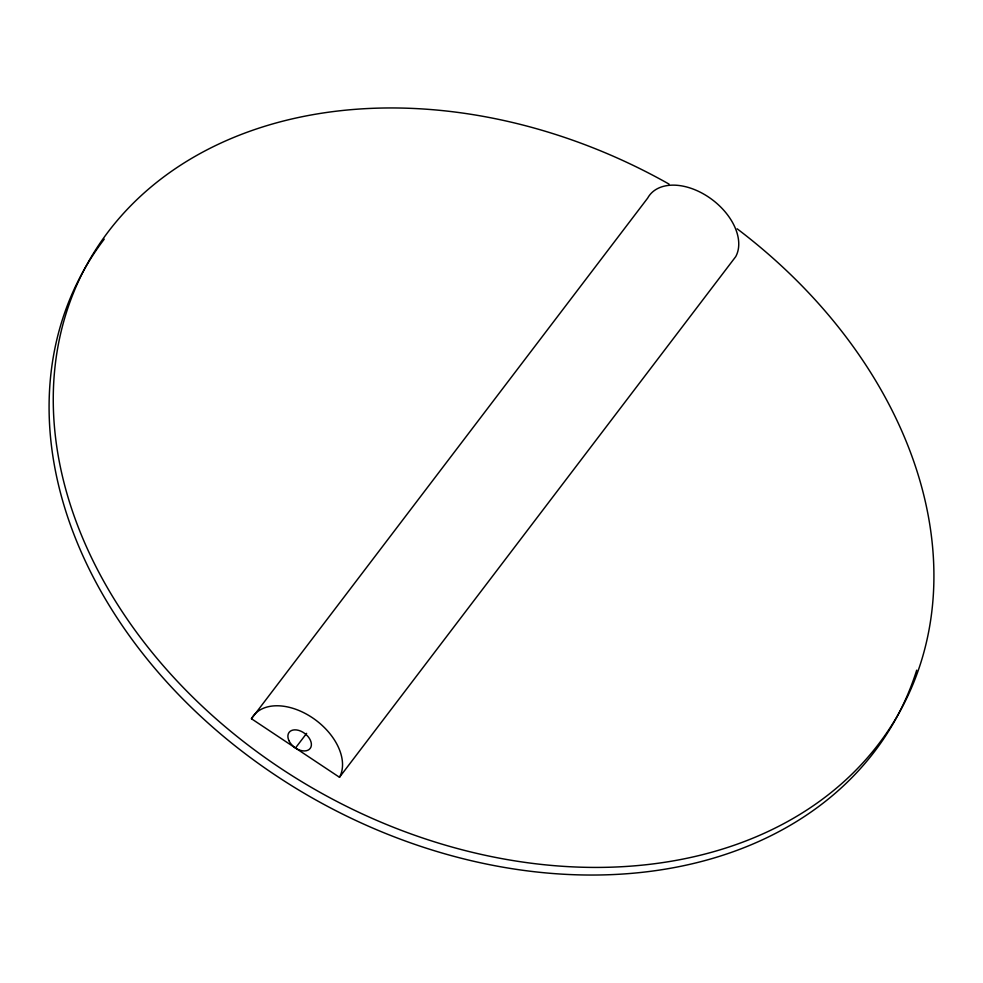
<?xml version="1.0" encoding="UTF-8"?>
<svg xmlns="http://www.w3.org/2000/svg" width="983" height="983" viewBox="0 0 983 983"><rect width="100%" height="100%" fill="white"/><g stroke="black" fill="none" stroke-linecap="round" stroke-linejoin="round"><path stroke-width="1.47" d="M251.451 718.745L647.674 198.099A53.008 34.491 37.3 0 1 708.362 196.932A53.008 34.491 37.3 0 1 735.714 256.649L339.491 777.283L251.451 718.745A53.008 34.491 37.3 0 1 312.139 717.565A53.008 34.491 37.3 0 1 339.491 777.283M295.478 748.014L306.635 733.343M916.709 670.16A463.865 350.612 28.7 0 1 328.175 806.687A463.865 350.612 28.7 0 1 104.223 239.164M737.152 228.806A463.865 350.612 28.7 0 1 712.306 852.077A463.865 350.612 28.7 0 1 53.918 419.888A463.865 350.612 28.7 0 1 669.067 184.104M288.916 740.604A13.258 8.626 37.3 0 0 309.19 749.439A13.258 8.626 37.3 0 0 300.823 731.155A13.258 8.626 37.3 0 0 288.916 740.604"/></g></svg>
